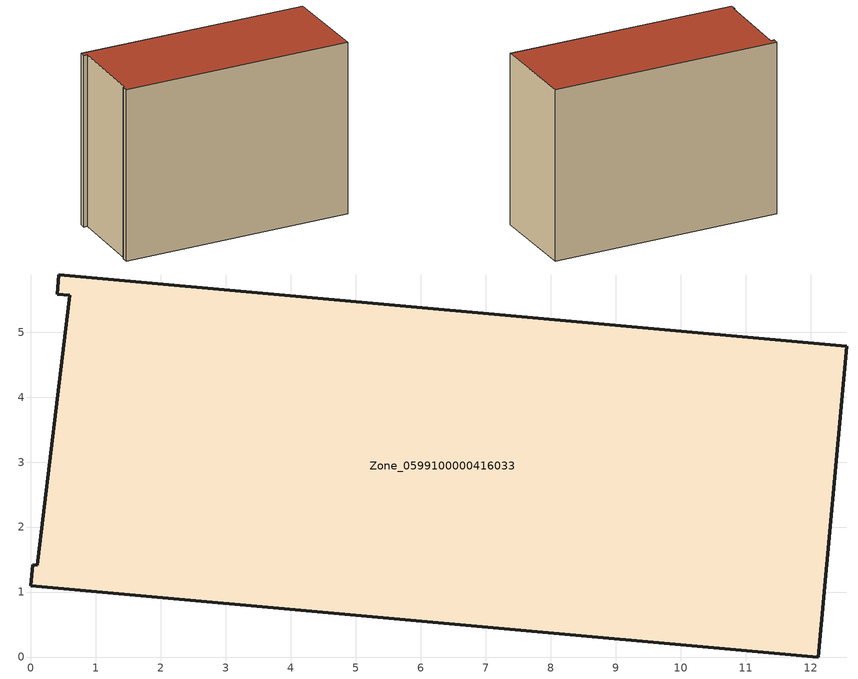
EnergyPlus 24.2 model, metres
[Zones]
Zone_0599100000416033
 floor ground (C_G): 0.1,1.41 0.59,5.57 0.41,5.58 0.43,5.88 12.55,4.78 12.12,0 0,1.1 0.03,1.42 z0
 wall outside (C_F): 0.43,5.88 0.41,5.58 0.59,5.57 0.1,1.41 0.03,1.42 0,1.1 12.12,0 12.55,4.78 0.43,5.88 z0:9.19
 roof outside (C_R): 0.59,5.57 0.1,1.41 0.03,1.42 0,1.1 12.12,0 12.55,4.78 0.43,5.88 0.41,5.58 z9.19
[BUILDING]
Pand.0599100000416033: North Axis=0; Terrain=City; Loads Convergence Tolerance Value=0.04; Temperature Convergence Tolerance Value=0.4; Solar Distribution=FullExterior; Maximum Number of Warmup Days=25; Minimum Number of Warmup Days=1
[Site:Location]
Rotterdam.The.Hague.AP_ZH_NLD Design_Conditions: Latitude=51.96; Longitude=4.45; Time Zone=1; Elevation=-4.5
[SITE:GROUNDTEMPERATURE:BUILDINGSURFACE]
18, 18, 18, 18, 18, 18, 18, 18, 18, 18, 18, 18
[MATERIAL] Thermal Absorptance=0.9; Solar Absorptance=0.7; Visible Absorptance=0.7
Name | Roughness | Thickness | Conductivity | Density | Specific Heat
G.TI.1992-2005 | MediumSmooth | 0.15 | 0.06 | 540 | 1210
F.TI.1992-2005 | Rough | 0.3 | 0.12 | 1920 | 840
R.TI.1992-2005 | MediumRough | 0.2 | 0.08 | 1500 | 1000
[CONSTRUCTION]
C_G: G.TI.1992-2005
C_F: F.TI.1992-2005
C_R: R.TI.1992-2005
[ZONE]
Zone_0599100000416033: Type=1; Multiplier=1; Ceiling Height=Autocalculate; Volume=Autocalculate; Floor Area=autocalculate; Part of Total Floor Area=Yes
[ZONEINFILTRATION:DESIGNFLOWRATE]
Infil_Zone_0599100000416033: Zone or ZoneList or Space or SpaceList=Zone_0599100000416033; Schedule=AlwaysOn; Design Flow Rate Calculation Method=Flow/Area; Flow Rate per Floor Area=0.0015; Constant Term Coefficient=1; Temperature Term Coefficient=0; Velocity Term Coefficient=0; Velocity Squared Term Coefficient=0
[HVACTEMPLATE:ZONE:IDEALLOADSAIRSYSTEM]
Zone_0599100000416033: Maximum Heating Supply Air Temperature=50; Minimum Cooling Supply Air Temperature=13; Maximum Heating Supply Air Humidity Ratio=0.0156; Minimum Cooling Supply Air Humidity Ratio=0.0077; Heating Limit=NoLimit; Cooling Limit=NoLimit; Dehumidification Control Type=ConstantSensibleHeatRatio; Cooling Sensible Heat Ratio=0.7; Dehumidification Setpoint=60; Humidification Control Type=None; Humidification Setpoint=30; Outdoor Air Method=None; Outdoor Air Flow Rate per Person=0.00944; Outdoor Air Flow Rate per Zone Floor Area=0; Outdoor Air Flow Rate per Zone=0; Demand Controlled Ventilation Type=None; Outdoor Air Economizer Type=NoEconomizer; Heat Recovery Type=None; Sensible Heat Recovery Effectiveness=0.7; Latent Heat Recovery Effectiveness=0.65
[ZONECONTROL:THERMOSTAT]
ThermostatControl_Zone_0599100000416033: Zone or ZoneList=Zone_0599100000416033; Control Type Schedule=DualSetpointControlType; Control 1=Thermostat_Zone_0599100000416033; Temperature Difference Between Cutout And Setpoint=0
[THERMOSTATSETPOINT:DUALSETPOINT]
Thermostat_Zone_0599100000416033: Heating Setpoint Temperature Schedule=HeatingSetpoint_Zone_0599100000416033; Cooling Setpoint Temperature Schedule=CoolingSetpoint_Zone_0599100000416033
[SCHEDULE:COMPACT]
HeatingSetpoint_Zone_0599100000416033: Through: 12/31, For: AllDays, Until: 24:00, 21
CoolingSetpoint_Zone_0599100000416033: Through: 12/31, For: AllDays, Until: 24:00, 24
DualSetpointControlType: Through: 12/31, For: AllDays, Until: 24:00, 4
AlwaysOn: Through: 12/31, For: AllDays, Until: 24:00, 1
